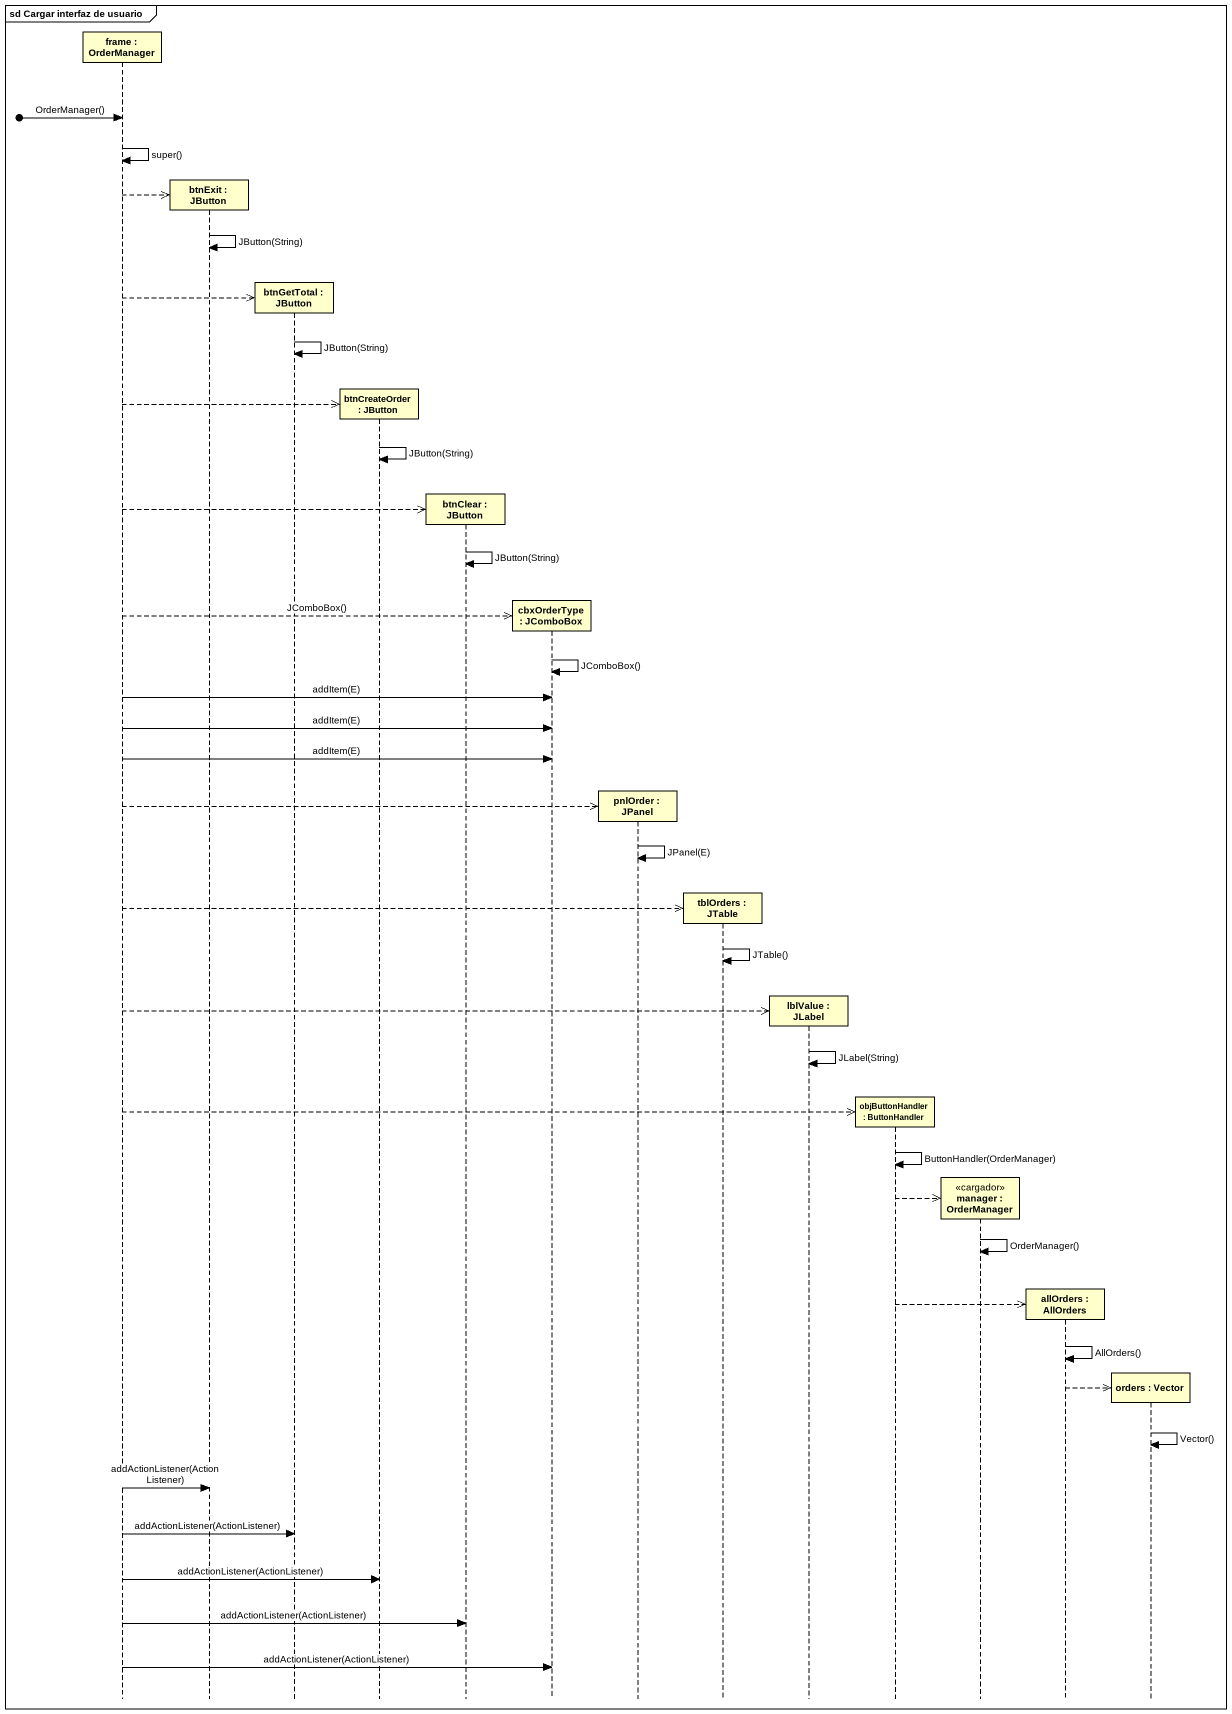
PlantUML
@startuml
mainframe sd Cargar interfaz de usuario
hide footbox
participant "frame : OrderManager" as frame_
participant "btnExit : JButton" as btnExit
participant "btnGetTotal : JButton" as btnGetTotal
participant "btnCreateOrder : JButton" as btnCreateOrder
participant "btnClear : JButton" as btnClear
participant "cbxOrderType : JComboBox" as cbxOrderType
participant "pnlOrder : JPanel" as pnlOrder
participant "tblOrders : JTable" as tblOrders
participant "lblValue : JLabel" as lblValue
participant "objButtonHandler : ButtonHandler" as objButtonHandler
participant "manager : OrderManager" as manager <<cargador>>
participant "allOrders : AllOrders" as allOrders
participant "orders : Vector" as orders

[o-> frame_ : OrderManager()
frame_ -> frame_ : super()
frame_ -->> btnExit **
btnExit -> btnExit : JButton(String)
frame_ -->> btnGetTotal **
btnGetTotal -> btnGetTotal : JButton(String)
frame_ -->> btnCreateOrder **
btnCreateOrder -> btnCreateOrder : JButton(String)
frame_ -->> btnClear **
btnClear -> btnClear : JButton(String)
frame_ -->> cbxOrderType ** : JComboBox()
cbxOrderType -> cbxOrderType : JComboBox()
frame_ -> cbxOrderType : addItem(E)
frame_ -> cbxOrderType : addItem(E)
frame_ -> cbxOrderType : addItem(E)
frame_ -->> pnlOrder **
pnlOrder -> pnlOrder : JPanel(E)
frame_ -->> tblOrders **
tblOrders -> tblOrders : JTable()
frame_ -->> lblValue **
lblValue -> lblValue : JLabel(String)
frame_ -->> objButtonHandler **
objButtonHandler -> objButtonHandler : ButtonHandler(OrderManager)
objButtonHandler -->> manager **
manager -> manager : OrderManager()
objButtonHandler -->> allOrders **
allOrders -> allOrders : AllOrders()
allOrders -->> orders **
orders -> orders : Vector()
frame_ -> btnExit : addActionListener(ActionListener)
frame_ -> btnGetTotal : addActionListener(ActionListener)
frame_ -> btnCreateOrder : addActionListener(ActionListener)
frame_ -> btnClear : addActionListener(ActionListener)
frame_ -> cbxOrderType : addActionListener(ActionListener)
@enduml
